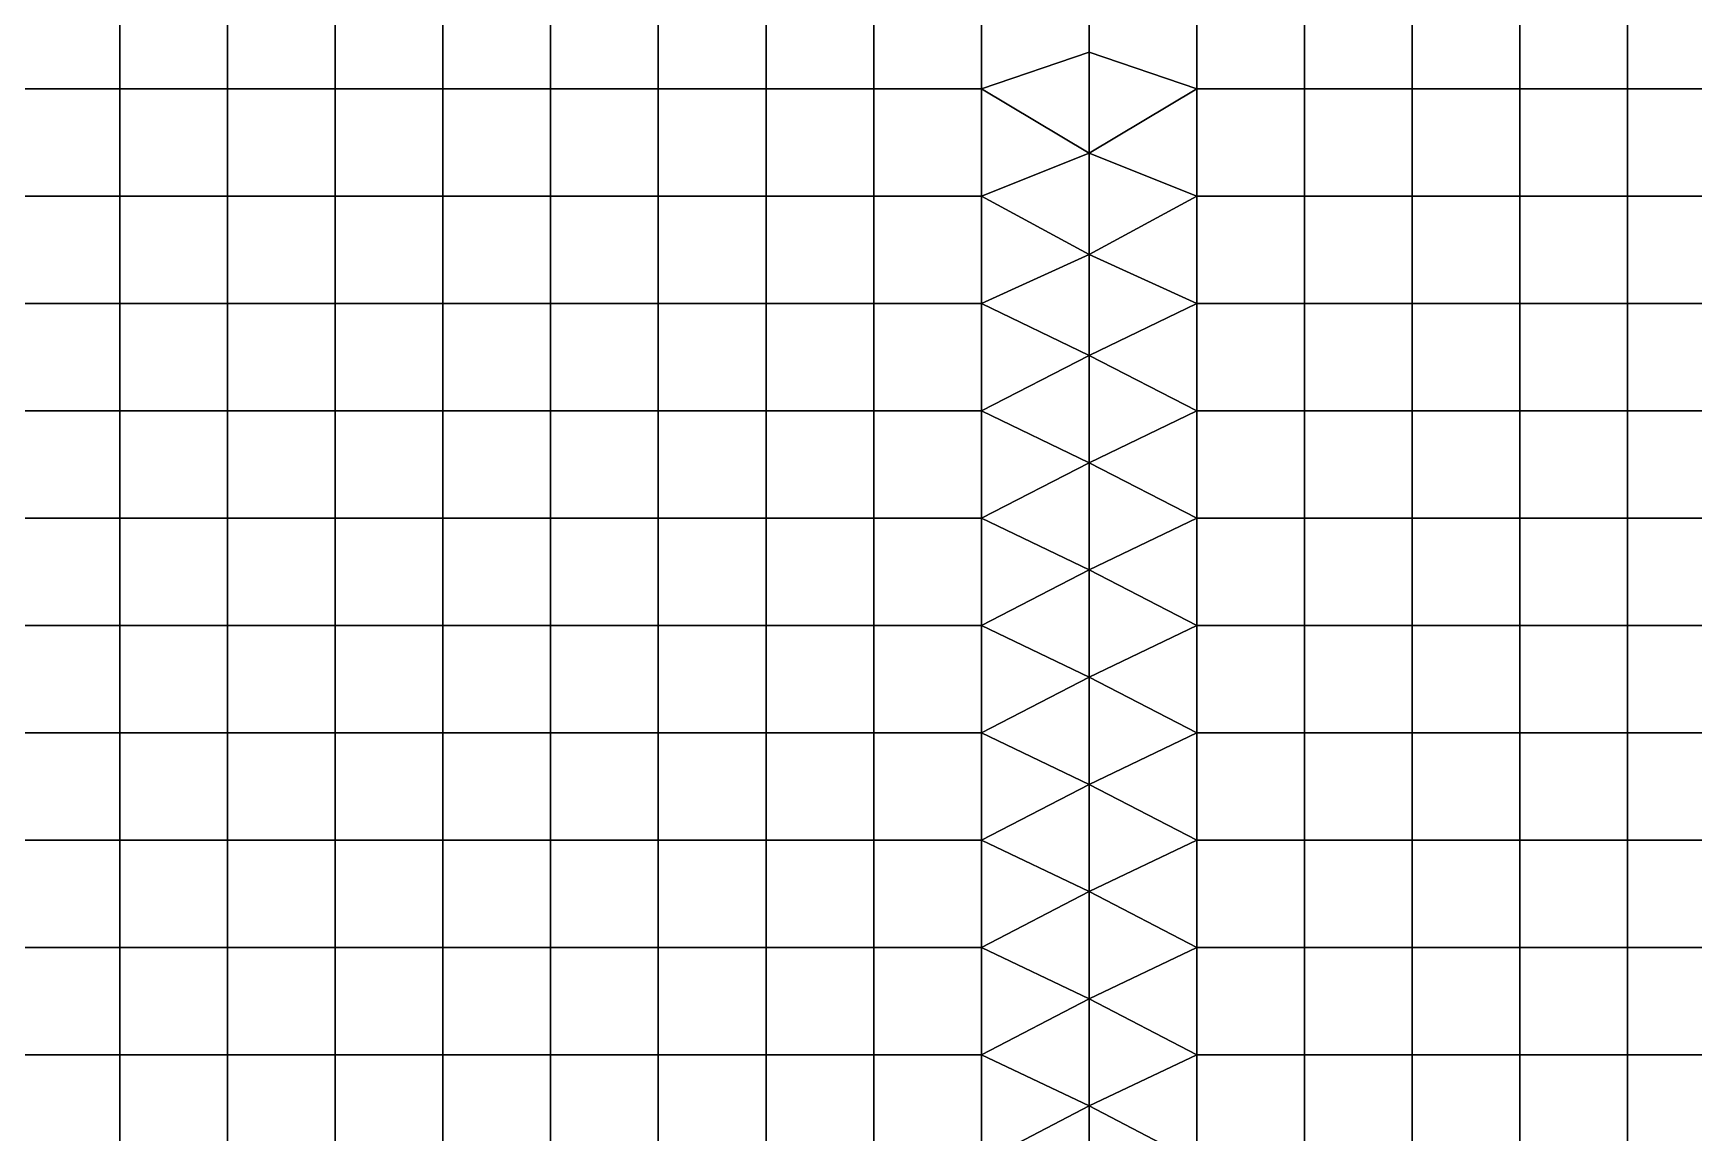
# Model space of a CAD drawing. Extents: x -13 to 39.3, y -26.5 to 20.6.
# Drawn here: x 8.23 to 15.97, y 11.68 to 16.8 of the extents above; entities that cross this region are included whole.
import ezdxf

# ---------------------------------------------------------------- set-up
doc = ezdxf.new("R2010")
doc.units = 0
doc.layers.add('BARS', color=1, linetype='CONTINUOUS')
doc.layers.add('FACES', color=5, linetype='CONTINUOUS')

msp = doc.modelspace()

# ---------------------------------------------------------------- linework, layer by layer
at = {"layer": 'BARS'}
for p, q in [((13.15, 16.7143), (13.15, 17.1857)), ((13.15, 16.7143, 3.3), (13.15, 17.1857, 3.3)), ((13.15, 16.2429), (13.15, 16.7143)), ((13.15, 16.2429, 3.3), (13.15, 16.7143, 3.3)), ((13.15, 15.7714), (13.15, 16.2429)), ((13.15, 15.7714, 3.3), (13.15, 16.2429, 3.3)), ((13.15, 15.3), (13.15, 15.7714)), ((13.15, 15.3, 3.3), (13.15, 15.7714, 3.3)), ((13.15, 14.8), (13.15, 15.3)), ((13.15, 14.8, 3.3), (13.15, 15.3, 3.3)), ((13.15, 14.3), (13.15, 14.8)), ((13.15, 14.3, 3.3), (13.15, 14.8, 3.3)), ((13.15, 13.8), (13.15, 14.3)), ((13.15, 13.8, 3.3), (13.15, 14.3, 3.3)), ((13.15, 13.3), (13.15, 13.8)), ((13.15, 13.3, 3.3), (13.15, 13.8, 3.3)), ((13.15, 12.8), (13.15, 13.3)), ((13.15, 12.8, 3.3), (13.15, 13.3, 3.3)), ((13.15, 12.3), (13.15, 12.8)), ((13.15, 12.3, 3.3), (13.15, 12.8, 3.3)), ((13.15, 11.8), (13.15, 12.3)), ((13.15, 11.8, 3.3), (13.15, 12.3, 3.3)), ((13.15, 11.3), (13.15, 11.8)), ((13.15, 11.3, 3.3), (13.15, 11.8, 3.3))]:
    msp.add_line(p, q, dxfattribs=at)
at = {"layer": 'FACES'}
for points in [[(13.15, 17.1857), (12.6479, 17.045), (12.6479, 16.5443), (13.15, 16.7143)], [(13.15, 17.1857, 3.3), (12.6479, 17.045, 3.3), (12.6479, 16.5443, 3.3), (13.15, 16.7143, 3.3)], [(13.6521, 17.045), (13.15, 17.1857), (13.15, 16.7143), (13.6521, 16.5443)], [(13.15, 16.7143, 0.66), (13.15, 16.7143), (13.15, 17.1857), (13.15, 17.1857, 0.66)], [(13.15, 16.7143, 1.32), (13.15, 16.7143, 0.66), (13.15, 17.1857, 0.66), (13.15, 17.1857, 1.32)], [(13.15, 16.7143, 1.98), (13.15, 16.7143, 1.32), (13.15, 17.1857, 1.32), (13.15, 17.1857, 1.98)], [(13.15, 16.7143, 2.64), (13.15, 16.7143, 1.98), (13.15, 17.1857, 1.98), (13.15, 17.1857, 2.64)], [(13.15, 16.7143, 2.64), (13.15, 17.1857, 2.64), (13.15, 17.1857, 3.3), (13.15, 16.7143, 3.3)], [(13.6521, 17.045, 3.3), (13.15, 17.1857, 3.3), (13.15, 16.7143, 3.3), (13.6521, 16.5443, 3.3)], [(8.63098, 17.045), (8.12887, 17.045), (8.12887, 16.5443), (8.63098, 16.5443)], [(8.63098, 17.045, 3.3), (8.12887, 17.045, 3.3), (8.12887, 16.5443, 3.3), (8.63098, 16.5443, 3.3)], [(9.13309, 17.045), (8.63098, 17.045), (8.63098, 16.5443), (9.13309, 16.5443)], [(9.13309, 17.045, 3.3), (8.63098, 17.045, 3.3), (8.63098, 16.5443, 3.3), (9.13309, 16.5443, 3.3)], [(9.63521, 17.045), (9.13309, 17.045), (9.13309, 16.5443), (9.63521, 16.5443)], [(9.63521, 17.045, 3.3), (9.13309, 17.045, 3.3), (9.13309, 16.5443, 3.3), (9.63521, 16.5443, 3.3)], [(10.1373, 17.045), (9.63521, 17.045), (9.63521, 16.5443), (10.1373, 16.5443)], [(10.1373, 17.045, 3.3), (9.63521, 17.045, 3.3), (9.63521, 16.5443, 3.3), (10.1373, 16.5443, 3.3)], [(10.6394, 17.045), (10.1373, 17.045), (10.1373, 16.5443), (10.6394, 16.5443)], [(10.6394, 17.045, 3.3), (10.1373, 17.045, 3.3), (10.1373, 16.5443, 3.3), (10.6394, 16.5443, 3.3)], [(11.1415, 17.045), (10.6394, 17.045), (10.6394, 16.5443), (11.1415, 16.5443)], [(11.1415, 17.045, 3.3), (10.6394, 17.045, 3.3), (10.6394, 16.5443, 3.3), (11.1415, 16.5443, 3.3)], [(11.6437, 17.045), (11.1415, 17.045), (11.1415, 16.5443), (11.6437, 16.5443)], [(11.6437, 17.045, 3.3), (11.1415, 17.045, 3.3), (11.1415, 16.5443, 3.3), (11.6437, 16.5443, 3.3)], [(12.1458, 17.045), (11.6437, 17.045), (11.6437, 16.5443), (12.1458, 16.5443)], [(12.1458, 17.045, 3.3), (11.6437, 17.045, 3.3), (11.6437, 16.5443, 3.3), (12.1458, 16.5443, 3.3)], [(12.6479, 17.045), (12.1458, 17.045), (12.1458, 16.5443), (12.6479, 16.5443)], [(12.6479, 17.045, 3.3), (12.1458, 17.045, 3.3), (12.1458, 16.5443, 3.3), (12.6479, 16.5443, 3.3)], [(14.1542, 17.045), (13.6521, 17.045), (13.6521, 16.5443), (14.1542, 16.5443)], [(14.1542, 17.045, 3.3), (13.6521, 17.045, 3.3), (13.6521, 16.5443, 3.3), (14.1542, 16.5443, 3.3)], [(14.6563, 17.045), (14.1542, 17.045), (14.1542, 16.5443), (14.6563, 16.5443)], [(14.6563, 17.045, 3.3), (14.1542, 17.045, 3.3), (14.1542, 16.5443, 3.3), (14.6563, 16.5443, 3.3)], [(15.1585, 17.045), (14.6563, 17.045), (14.6563, 16.5443), (15.1585, 16.5443)], [(15.1585, 17.045, 3.3), (14.6563, 17.045, 3.3), (14.6563, 16.5443, 3.3), (15.1585, 16.5443, 3.3)], [(15.6606, 17.045), (15.1585, 17.045), (15.1585, 16.5443), (15.6606, 16.5443)], [(15.6606, 17.045, 3.3), (15.1585, 17.045, 3.3), (15.1585, 16.5443, 3.3), (15.6606, 16.5443, 3.3)], [(16.1627, 17.045), (15.6606, 17.045), (15.6606, 16.5443), (16.1627, 16.5443)], [(16.1627, 17.045, 3.3), (15.6606, 17.045, 3.3), (15.6606, 16.5443, 3.3), (16.1627, 16.5443, 3.3)], [(13.15, 16.7143), (12.6479, 16.5443), (13.15, 16.2429)], [(13.15, 16.7143, 3.3), (12.6479, 16.5443, 3.3), (13.15, 16.2429, 3.3)], [(13.6521, 16.5443), (13.15, 16.7143), (13.15, 16.2429)], [(13.15, 16.2429, 0.66), (13.15, 16.2429), (13.15, 16.7143), (13.15, 16.7143, 0.66)], [(13.15, 16.2429, 1.32), (13.15, 16.2429, 0.66), (13.15, 16.7143, 0.66), (13.15, 16.7143, 1.32)], [(13.15, 16.2429, 1.98), (13.15, 16.2429, 1.32), (13.15, 16.7143, 1.32), (13.15, 16.7143, 1.98)], [(13.15, 16.2429, 2.64), (13.15, 16.2429, 1.98), (13.15, 16.7143, 1.98), (13.15, 16.7143, 2.64)], [(13.15, 16.2429, 2.64), (13.15, 16.7143, 2.64), (13.15, 16.7143, 3.3), (13.15, 16.2429, 3.3)], [(13.6521, 16.5443, 3.3), (13.15, 16.7143, 3.3), (13.15, 16.2429, 3.3)], [(8.63098, 16.5443), (8.12887, 16.5443), (8.12887, 16.0436), (8.63098, 16.0436)], [(8.63098, 16.5443, 3.3), (8.12887, 16.5443, 3.3), (8.12887, 16.0436, 3.3), (8.63098, 16.0436, 3.3)], [(9.13309, 16.5443), (8.63098, 16.5443), (8.63098, 16.0436), (9.13309, 16.0436)], [(9.13309, 16.5443, 3.3), (8.63098, 16.5443, 3.3), (8.63098, 16.0436, 3.3), (9.13309, 16.0436, 3.3)], [(9.63521, 16.5443), (9.13309, 16.5443), (9.13309, 16.0436), (9.63521, 16.0436)], [(9.63521, 16.5443, 3.3), (9.13309, 16.5443, 3.3), (9.13309, 16.0436, 3.3), (9.63521, 16.0436, 3.3)], [(10.1373, 16.5443), (9.63521, 16.5443), (9.63521, 16.0436), (10.1373, 16.0436)], [(10.1373, 16.5443, 3.3), (9.63521, 16.5443, 3.3), (9.63521, 16.0436, 3.3), (10.1373, 16.0436, 3.3)], [(10.6394, 16.5443), (10.1373, 16.5443), (10.1373, 16.0436), (10.6394, 16.0436)], [(10.6394, 16.5443, 3.3), (10.1373, 16.5443, 3.3), (10.1373, 16.0436, 3.3), (10.6394, 16.0436, 3.3)], [(11.1415, 16.5443), (10.6394, 16.5443), (10.6394, 16.0436), (11.1415, 16.0436)], [(11.1415, 16.5443, 3.3), (10.6394, 16.5443, 3.3), (10.6394, 16.0436, 3.3), (11.1415, 16.0436, 3.3)], [(11.6437, 16.5443), (11.1415, 16.5443), (11.1415, 16.0436), (11.6437, 16.0436)], [(11.6437, 16.5443, 3.3), (11.1415, 16.5443, 3.3), (11.1415, 16.0436, 3.3), (11.6437, 16.0436, 3.3)], [(12.1458, 16.5443), (11.6437, 16.5443), (11.6437, 16.0436), (12.1458, 16.0436)], [(12.1458, 16.5443, 3.3), (11.6437, 16.5443, 3.3), (11.6437, 16.0436, 3.3), (12.1458, 16.0436, 3.3)], [(12.6479, 16.5443), (12.1458, 16.5443), (12.1458, 16.0436), (12.6479, 16.0436)], [(12.6479, 16.5443, 3.3), (12.1458, 16.5443, 3.3), (12.1458, 16.0436, 3.3), (12.6479, 16.0436, 3.3)], [(13.15, 16.2429), (12.6479, 16.5443), (12.6479, 16.0436)], [(13.15, 16.2429, 3.3), (12.6479, 16.5443, 3.3), (12.6479, 16.0436, 3.3)], [(13.6521, 16.5443), (13.15, 16.2429), (13.6521, 16.0436)], [(13.6521, 16.5443, 3.3), (13.15, 16.2429, 3.3), (13.6521, 16.0436, 3.3)], [(14.1542, 16.5443), (13.6521, 16.5443), (13.6521, 16.0436), (14.1542, 16.0436)], [(14.1542, 16.5443, 3.3), (13.6521, 16.5443, 3.3), (13.6521, 16.0436, 3.3), (14.1542, 16.0436, 3.3)], [(14.6563, 16.5443), (14.1542, 16.5443), (14.1542, 16.0436), (14.6563, 16.0436)], [(14.6563, 16.5443, 3.3), (14.1542, 16.5443, 3.3), (14.1542, 16.0436, 3.3), (14.6563, 16.0436, 3.3)], [(15.1585, 16.5443), (14.6563, 16.5443), (14.6563, 16.0436), (15.1585, 16.0436)], [(15.1585, 16.5443, 3.3), (14.6563, 16.5443, 3.3), (14.6563, 16.0436, 3.3), (15.1585, 16.0436, 3.3)], [(15.6606, 16.5443), (15.1585, 16.5443), (15.1585, 16.0436), (15.6606, 16.0436)], [(15.6606, 16.5443, 3.3), (15.1585, 16.5443, 3.3), (15.1585, 16.0436, 3.3), (15.6606, 16.0436, 3.3)], [(16.1627, 16.5443), (15.6606, 16.5443), (15.6606, 16.0436), (16.1627, 16.0436)], [(16.1627, 16.5443, 3.3), (15.6606, 16.5443, 3.3), (15.6606, 16.0436, 3.3), (16.1627, 16.0436, 3.3)], [(13.15, 16.2429), (12.6479, 16.0436), (13.15, 15.7714)], [(13.15, 16.2429, 3.3), (12.6479, 16.0436, 3.3), (13.15, 15.7714, 3.3)], [(13.6521, 16.0436), (13.15, 16.2429), (13.15, 15.7714)], [(13.15, 15.7714, 0.66), (13.15, 15.7714), (13.15, 16.2429), (13.15, 16.2429, 0.66)], [(13.15, 15.7714, 1.32), (13.15, 15.7714, 0.66), (13.15, 16.2429, 0.66), (13.15, 16.2429, 1.32)], [(13.15, 15.7714, 1.98), (13.15, 15.7714, 1.32), (13.15, 16.2429, 1.32), (13.15, 16.2429, 1.98)], [(13.15, 15.7714, 2.64), (13.15, 15.7714, 1.98), (13.15, 16.2429, 1.98), (13.15, 16.2429, 2.64)], [(13.15, 15.7714, 2.64), (13.15, 16.2429, 2.64), (13.15, 16.2429, 3.3), (13.15, 15.7714, 3.3)], [(13.6521, 16.0436, 3.3), (13.15, 16.2429, 3.3), (13.15, 15.7714, 3.3)], [(8.63098, 16.0436), (8.12887, 16.0436), (8.12887, 15.5429), (8.63098, 15.5429)], [(8.63098, 16.0436, 3.3), (8.12887, 16.0436, 3.3), (8.12887, 15.5429, 3.3), (8.63098, 15.5429, 3.3)], [(9.13309, 16.0436), (8.63098, 16.0436), (8.63098, 15.5429), (9.13309, 15.5429)], [(9.13309, 16.0436, 3.3), (8.63098, 16.0436, 3.3), (8.63098, 15.5429, 3.3), (9.13309, 15.5429, 3.3)], [(9.63521, 16.0436), (9.13309, 16.0436), (9.13309, 15.5429), (9.63521, 15.5429)], [(9.63521, 16.0436, 3.3), (9.13309, 16.0436, 3.3), (9.13309, 15.5429, 3.3), (9.63521, 15.5429, 3.3)], [(10.1373, 16.0436), (9.63521, 16.0436), (9.63521, 15.5429), (10.1373, 15.5429)], [(10.1373, 16.0436, 3.3), (9.63521, 16.0436, 3.3), (9.63521, 15.5429, 3.3), (10.1373, 15.5429, 3.3)], [(10.6394, 16.0436), (10.1373, 16.0436), (10.1373, 15.5429), (10.6394, 15.5429)], [(10.6394, 16.0436, 3.3), (10.1373, 16.0436, 3.3), (10.1373, 15.5429, 3.3), (10.6394, 15.5429, 3.3)], [(11.1415, 16.0436), (10.6394, 16.0436), (10.6394, 15.5429), (11.1415, 15.5429)], [(11.1415, 16.0436, 3.3), (10.6394, 16.0436, 3.3), (10.6394, 15.5429, 3.3), (11.1415, 15.5429, 3.3)], [(11.6437, 16.0436), (11.1415, 16.0436), (11.1415, 15.5429), (11.6437, 15.5429)], [(11.6437, 16.0436, 3.3), (11.1415, 16.0436, 3.3), (11.1415, 15.5429, 3.3), (11.6437, 15.5429, 3.3)], [(12.1458, 16.0436), (11.6437, 16.0436), (11.6437, 15.5429), (12.1458, 15.5429)], [(12.1458, 16.0436, 3.3), (11.6437, 16.0436, 3.3), (11.6437, 15.5429, 3.3), (12.1458, 15.5429, 3.3)], [(12.6479, 16.0436), (12.1458, 16.0436), (12.1458, 15.5429), (12.6479, 15.5429)], [(12.6479, 16.0436, 3.3), (12.1458, 16.0436, 3.3), (12.1458, 15.5429, 3.3), (12.6479, 15.5429, 3.3)], [(13.15, 15.7714), (12.6479, 16.0436), (12.6479, 15.5429)], [(13.15, 15.7714, 3.3), (12.6479, 16.0436, 3.3), (12.6479, 15.5429, 3.3)], [(13.6521, 15.5429), (13.6521, 16.0436), (13.15, 15.7714)], [(13.6521, 15.5429, 3.3), (13.6521, 16.0436, 3.3), (13.15, 15.7714, 3.3)], [(14.1542, 16.0436), (13.6521, 16.0436), (13.6521, 15.5429), (14.1542, 15.5429)], [(14.1542, 16.0436, 3.3), (13.6521, 16.0436, 3.3), (13.6521, 15.5429, 3.3), (14.1542, 15.5429, 3.3)], [(14.6563, 16.0436), (14.1542, 16.0436), (14.1542, 15.5429), (14.6563, 15.5429)], [(14.6563, 16.0436, 3.3), (14.1542, 16.0436, 3.3), (14.1542, 15.5429, 3.3), (14.6563, 15.5429, 3.3)], [(15.1585, 16.0436), (14.6563, 16.0436), (14.6563, 15.5429), (15.1585, 15.5429)], [(15.1585, 16.0436, 3.3), (14.6563, 16.0436, 3.3), (14.6563, 15.5429, 3.3), (15.1585, 15.5429, 3.3)], [(15.6606, 16.0436), (15.1585, 16.0436), (15.1585, 15.5429), (15.6606, 15.5429)], [(15.6606, 16.0436, 3.3), (15.1585, 16.0436, 3.3), (15.1585, 15.5429, 3.3), (15.6606, 15.5429, 3.3)], [(16.1627, 16.0436), (15.6606, 16.0436), (15.6606, 15.5429), (16.1627, 15.5429)], [(16.1627, 16.0436, 3.3), (15.6606, 16.0436, 3.3), (15.6606, 15.5429, 3.3), (16.1627, 15.5429, 3.3)], [(13.15, 15.3), (13.15, 15.7714), (12.6479, 15.5429)], [(13.15, 15.3, 3.3), (13.15, 15.7714, 3.3), (12.6479, 15.5429, 3.3)], [(13.6521, 15.5429), (13.15, 15.7714), (13.15, 15.3)], [(13.15, 15.3, 0.66), (13.15, 15.3), (13.15, 15.7714), (13.15, 15.7714, 0.66)], [(13.15, 15.3, 1.32), (13.15, 15.3, 0.66), (13.15, 15.7714, 0.66), (13.15, 15.7714, 1.32)], [(13.15, 15.3, 1.98), (13.15, 15.3, 1.32), (13.15, 15.7714, 1.32), (13.15, 15.7714, 1.98)], [(13.15, 15.3, 2.64), (13.15, 15.3, 1.98), (13.15, 15.7714, 1.98), (13.15, 15.7714, 2.64)], [(13.15, 15.3, 2.64), (13.15, 15.7714, 2.64), (13.15, 15.7714, 3.3), (13.15, 15.3, 3.3)], [(13.6521, 15.5429, 3.3), (13.15, 15.7714, 3.3), (13.15, 15.3, 3.3)], [(8.63098, 15.5429), (8.12887, 15.5429), (8.12887, 15.0422), (8.63098, 15.0422)], [(8.63098, 15.5429, 3.3), (8.12887, 15.5429, 3.3), (8.12887, 15.0422, 3.3), (8.63098, 15.0422, 3.3)], [(9.13309, 15.5429), (8.63098, 15.5429), (8.63098, 15.0422), (9.13309, 15.0422)], [(9.13309, 15.5429, 3.3), (8.63098, 15.5429, 3.3), (8.63098, 15.0422, 3.3), (9.13309, 15.0422, 3.3)], [(9.63521, 15.5429), (9.13309, 15.5429), (9.13309, 15.0422), (9.63521, 15.0422)], [(9.63521, 15.5429, 3.3), (9.13309, 15.5429, 3.3), (9.13309, 15.0422, 3.3), (9.63521, 15.0422, 3.3)], [(10.1373, 15.5429), (9.63521, 15.5429), (9.63521, 15.0422), (10.1373, 15.0422)], [(10.1373, 15.5429, 3.3), (9.63521, 15.5429, 3.3), (9.63521, 15.0422, 3.3), (10.1373, 15.0422, 3.3)], [(10.6394, 15.5429), (10.1373, 15.5429), (10.1373, 15.0422), (10.6394, 15.0422)], [(10.6394, 15.5429, 3.3), (10.1373, 15.5429, 3.3), (10.1373, 15.0422, 3.3), (10.6394, 15.0422, 3.3)], [(11.1415, 15.5429), (10.6394, 15.5429), (10.6394, 15.0422), (11.1415, 15.0422)], [(11.1415, 15.5429, 3.3), (10.6394, 15.5429, 3.3), (10.6394, 15.0422, 3.3), (11.1415, 15.0422, 3.3)], [(11.6437, 15.5429), (11.1415, 15.5429), (11.1415, 15.0422), (11.6437, 15.0422)], [(11.6437, 15.5429, 3.3), (11.1415, 15.5429, 3.3), (11.1415, 15.0422, 3.3), (11.6437, 15.0422, 3.3)], [(12.1458, 15.5429), (11.6437, 15.5429), (11.6437, 15.0422), (12.1458, 15.0422)], [(12.1458, 15.5429, 3.3), (11.6437, 15.5429, 3.3), (11.6437, 15.0422, 3.3), (12.1458, 15.0422, 3.3)], [(12.6479, 15.5429), (12.1458, 15.5429), (12.1458, 15.0422), (12.6479, 15.0422)], [(12.6479, 15.5429, 3.3), (12.1458, 15.5429, 3.3), (12.1458, 15.0422, 3.3), (12.6479, 15.0422, 3.3)], [(13.15, 15.3), (12.6479, 15.5429), (12.6479, 15.0422)], [(13.15, 15.3, 3.3), (12.6479, 15.5429, 3.3), (12.6479, 15.0422, 3.3)], [(13.6521, 15.0422), (13.6521, 15.5429), (13.15, 15.3)], [(13.6521, 15.0422, 3.3), (13.6521, 15.5429, 3.3), (13.15, 15.3, 3.3)], [(14.1542, 15.5429), (13.6521, 15.5429), (13.6521, 15.0422), (14.1542, 15.0422)], [(14.1542, 15.5429, 3.3), (13.6521, 15.5429, 3.3), (13.6521, 15.0422, 3.3), (14.1542, 15.0422, 3.3)], [(14.6563, 15.5429), (14.1542, 15.5429), (14.1542, 15.0422), (14.6563, 15.0422)], [(14.6563, 15.5429, 3.3), (14.1542, 15.5429, 3.3), (14.1542, 15.0422, 3.3), (14.6563, 15.0422, 3.3)], [(15.1585, 15.5429), (14.6563, 15.5429), (14.6563, 15.0422), (15.1585, 15.0422)], [(15.1585, 15.5429, 3.3), (14.6563, 15.5429, 3.3), (14.6563, 15.0422, 3.3), (15.1585, 15.0422, 3.3)], [(15.6606, 15.5429), (15.1585, 15.5429), (15.1585, 15.0422), (15.6606, 15.0422)], [(15.6606, 15.5429, 3.3), (15.1585, 15.5429, 3.3), (15.1585, 15.0422, 3.3), (15.6606, 15.0422, 3.3)], [(16.1627, 15.5429), (15.6606, 15.5429), (15.6606, 15.0422), (16.1627, 15.0422)], [(16.1627, 15.5429, 3.3), (15.6606, 15.5429, 3.3), (15.6606, 15.0422, 3.3), (16.1627, 15.0422, 3.3)], [(13.15, 14.8), (13.15, 15.3), (12.6479, 15.0422)], [(13.15, 14.8, 3.3), (13.15, 15.3, 3.3), (12.6479, 15.0422, 3.3)], [(13.6521, 15.0422), (13.15, 15.3), (13.15, 14.8)], [(13.15, 14.8, 0.66), (13.15, 14.8), (13.15, 15.3), (13.15, 15.3, 0.66)], [(13.15, 14.8, 1.32), (13.15, 14.8, 0.66), (13.15, 15.3, 0.66), (13.15, 15.3, 1.32)], [(13.15, 14.8, 1.98), (13.15, 14.8, 1.32), (13.15, 15.3, 1.32), (13.15, 15.3, 1.98)], [(13.15, 14.8, 2.64), (13.15, 14.8, 1.98), (13.15, 15.3, 1.98), (13.15, 15.3, 2.64)], [(13.15, 14.8, 2.64), (13.15, 15.3, 2.64), (13.15, 15.3, 3.3), (13.15, 14.8, 3.3)], [(13.6521, 15.0422, 3.3), (13.15, 15.3, 3.3), (13.15, 14.8, 3.3)], [(8.63098, 15.0422), (8.12887, 15.0422), (8.12887, 14.5415), (8.63098, 14.5415)], [(8.63098, 15.0422, 3.3), (8.12887, 15.0422, 3.3), (8.12887, 14.5415, 3.3), (8.63098, 14.5415, 3.3)], [(9.13309, 15.0422), (8.63098, 15.0422), (8.63098, 14.5415), (9.13309, 14.5415)], [(9.13309, 15.0422, 3.3), (8.63098, 15.0422, 3.3), (8.63098, 14.5415, 3.3), (9.13309, 14.5415, 3.3)], [(9.63521, 15.0422), (9.13309, 15.0422), (9.13309, 14.5415), (9.63521, 14.5415)], [(9.63521, 15.0422, 3.3), (9.13309, 15.0422, 3.3), (9.13309, 14.5415, 3.3), (9.63521, 14.5415, 3.3)], [(10.1373, 15.0422), (9.63521, 15.0422), (9.63521, 14.5415), (10.1373, 14.5415)], [(10.1373, 15.0422, 3.3), (9.63521, 15.0422, 3.3), (9.63521, 14.5415, 3.3), (10.1373, 14.5415, 3.3)], [(10.6394, 15.0422), (10.1373, 15.0422), (10.1373, 14.5415), (10.6394, 14.5415)], [(10.6394, 15.0422, 3.3), (10.1373, 15.0422, 3.3), (10.1373, 14.5415, 3.3), (10.6394, 14.5415, 3.3)], [(11.1415, 15.0422), (10.6394, 15.0422), (10.6394, 14.5415), (11.1415, 14.5415)], [(11.1415, 15.0422, 3.3), (10.6394, 15.0422, 3.3), (10.6394, 14.5415, 3.3), (11.1415, 14.5415, 3.3)], [(11.6437, 15.0422), (11.1415, 15.0422), (11.1415, 14.5415), (11.6437, 14.5415)], [(11.6437, 15.0422, 3.3), (11.1415, 15.0422, 3.3), (11.1415, 14.5415, 3.3), (11.6437, 14.5415, 3.3)], [(12.1458, 15.0422), (11.6437, 15.0422), (11.6437, 14.5415), (12.1458, 14.5415)], [(12.1458, 15.0422, 3.3), (11.6437, 15.0422, 3.3), (11.6437, 14.5415, 3.3), (12.1458, 14.5415, 3.3)], [(12.6479, 15.0422), (12.1458, 15.0422), (12.1458, 14.5415), (12.6479, 14.5415)], [(12.6479, 15.0422, 3.3), (12.1458, 15.0422, 3.3), (12.1458, 14.5415, 3.3), (12.6479, 14.5415, 3.3)], [(13.15, 14.8), (12.6479, 15.0422), (12.6479, 14.5415)], [(13.15, 14.8, 3.3), (12.6479, 15.0422, 3.3), (12.6479, 14.5415, 3.3)], [(13.6521, 15.0422), (13.15, 14.8), (13.6521, 14.5415)], [(13.6521, 15.0422, 3.3), (13.15, 14.8, 3.3), (13.6521, 14.5415, 3.3)], [(14.1542, 15.0422), (13.6521, 15.0422), (13.6521, 14.5415), (14.1542, 14.5415)], [(14.1542, 15.0422, 3.3), (13.6521, 15.0422, 3.3), (13.6521, 14.5415, 3.3), (14.1542, 14.5415, 3.3)], [(14.6563, 15.0422), (14.1542, 15.0422), (14.1542, 14.5415), (14.6563, 14.5415)], [(14.6563, 15.0422, 3.3), (14.1542, 15.0422, 3.3), (14.1542, 14.5415, 3.3), (14.6563, 14.5415, 3.3)], [(15.1585, 15.0422), (14.6563, 15.0422), (14.6563, 14.5415), (15.1585, 14.5415)], [(15.1585, 15.0422, 3.3), (14.6563, 15.0422, 3.3), (14.6563, 14.5415, 3.3), (15.1585, 14.5415, 3.3)], [(15.6606, 15.0422), (15.1585, 15.0422), (15.1585, 14.5415), (15.6606, 14.5415)], [(15.6606, 15.0422, 3.3), (15.1585, 15.0422, 3.3), (15.1585, 14.5415, 3.3), (15.6606, 14.5415, 3.3)], [(16.1627, 15.0422), (15.6606, 15.0422), (15.6606, 14.5415), (16.1627, 14.5415)], [(16.1627, 15.0422, 3.3), (15.6606, 15.0422, 3.3), (15.6606, 14.5415, 3.3), (16.1627, 14.5415, 3.3)], [(13.15, 14.8), (12.6479, 14.5415), (13.15, 14.3)], [(13.15, 14.8, 3.3), (12.6479, 14.5415, 3.3), (13.15, 14.3, 3.3)], [(13.6521, 14.5415), (13.15, 14.8), (13.15, 14.3)], [(13.15, 14.3, 0.66), (13.15, 14.3), (13.15, 14.8), (13.15, 14.8, 0.66)], [(13.15, 14.3, 1.32), (13.15, 14.3, 0.66), (13.15, 14.8, 0.66), (13.15, 14.8, 1.32)], [(13.15, 14.3, 1.98), (13.15, 14.3, 1.32), (13.15, 14.8, 1.32), (13.15, 14.8, 1.98)], [(13.15, 14.3, 2.64), (13.15, 14.3, 1.98), (13.15, 14.8, 1.98), (13.15, 14.8, 2.64)], [(13.15, 14.3, 2.64), (13.15, 14.8, 2.64), (13.15, 14.8, 3.3), (13.15, 14.3, 3.3)], [(13.6521, 14.5415, 3.3), (13.15, 14.8, 3.3), (13.15, 14.3, 3.3)], [(8.63098, 14.5415), (8.12887, 14.5415), (8.12887, 14.0408), (8.63098, 14.0408)], [(8.63098, 14.5415, 3.3), (8.12887, 14.5415, 3.3), (8.12887, 14.0408, 3.3), (8.63098, 14.0408, 3.3)], [(9.13309, 14.5415), (8.63098, 14.5415), (8.63098, 14.0408), (9.13309, 14.0408)], [(9.13309, 14.5415, 3.3), (8.63098, 14.5415, 3.3), (8.63098, 14.0408, 3.3), (9.13309, 14.0408, 3.3)], [(9.63521, 14.5415), (9.13309, 14.5415), (9.13309, 14.0408), (9.63521, 14.0408)], [(9.63521, 14.5415, 3.3), (9.13309, 14.5415, 3.3), (9.13309, 14.0408, 3.3), (9.63521, 14.0408, 3.3)], [(10.1373, 14.5415), (9.63521, 14.5415), (9.63521, 14.0408), (10.1373, 14.0408)], [(10.1373, 14.5415, 3.3), (9.63521, 14.5415, 3.3), (9.63521, 14.0408, 3.3), (10.1373, 14.0408, 3.3)], [(10.6394, 14.5415), (10.1373, 14.5415), (10.1373, 14.0408), (10.6394, 14.0408)], [(10.6394, 14.5415, 3.3), (10.1373, 14.5415, 3.3), (10.1373, 14.0408, 3.3), (10.6394, 14.0408, 3.3)], [(11.1415, 14.5415), (10.6394, 14.5415), (10.6394, 14.0408), (11.1415, 14.0408)], [(11.1415, 14.5415, 3.3), (10.6394, 14.5415, 3.3), (10.6394, 14.0408, 3.3), (11.1415, 14.0408, 3.3)], [(11.6437, 14.5415), (11.1415, 14.5415), (11.1415, 14.0408), (11.6437, 14.0408)], [(11.6437, 14.5415, 3.3), (11.1415, 14.5415, 3.3), (11.1415, 14.0408, 3.3), (11.6437, 14.0408, 3.3)], [(12.1458, 14.5415), (11.6437, 14.5415), (11.6437, 14.0408), (12.1458, 14.0408)], [(12.1458, 14.5415, 3.3), (11.6437, 14.5415, 3.3), (11.6437, 14.0408, 3.3), (12.1458, 14.0408, 3.3)], [(12.6479, 14.5415), (12.1458, 14.5415), (12.1458, 14.0408), (12.6479, 14.0408)], [(12.6479, 14.5415, 3.3), (12.1458, 14.5415, 3.3), (12.1458, 14.0408, 3.3), (12.6479, 14.0408, 3.3)], [(13.15, 14.3), (12.6479, 14.5415), (12.6479, 14.0408)], [(13.15, 14.3, 3.3), (12.6479, 14.5415, 3.3), (12.6479, 14.0408, 3.3)], [(13.6521, 14.5415), (13.15, 14.3), (13.6521, 14.0408)], [(13.6521, 14.5415, 3.3), (13.15, 14.3, 3.3), (13.6521, 14.0408, 3.3)], [(14.1542, 14.5415), (13.6521, 14.5415), (13.6521, 14.0408), (14.1542, 14.0408)], [(14.1542, 14.5415, 3.3), (13.6521, 14.5415, 3.3), (13.6521, 14.0408, 3.3), (14.1542, 14.0408, 3.3)], [(14.6563, 14.5415), (14.1542, 14.5415), (14.1542, 14.0408), (14.6563, 14.0408)], [(14.6563, 14.5415, 3.3), (14.1542, 14.5415, 3.3), (14.1542, 14.0408, 3.3), (14.6563, 14.0408, 3.3)], [(15.1585, 14.5415), (14.6563, 14.5415), (14.6563, 14.0408), (15.1585, 14.0408)], [(15.1585, 14.5415, 3.3), (14.6563, 14.5415, 3.3), (14.6563, 14.0408, 3.3), (15.1585, 14.0408, 3.3)], [(15.6606, 14.5415), (15.1585, 14.5415), (15.1585, 14.0408), (15.6606, 14.0408)], [(15.6606, 14.5415, 3.3), (15.1585, 14.5415, 3.3), (15.1585, 14.0408, 3.3), (15.6606, 14.0408, 3.3)], [(16.1627, 14.5415), (15.6606, 14.5415), (15.6606, 14.0408), (16.1627, 14.0408)], [(16.1627, 14.5415, 3.3), (15.6606, 14.5415, 3.3), (15.6606, 14.0408, 3.3), (16.1627, 14.0408, 3.3)], [(13.15, 14.3), (12.6479, 14.0408), (13.15, 13.8)], [(13.15, 14.3, 3.3), (12.6479, 14.0408, 3.3), (13.15, 13.8, 3.3)], [(13.6521, 14.0408), (13.15, 14.3), (13.15, 13.8)], [(13.15, 13.8, 0.66), (13.15, 13.8), (13.15, 14.3), (13.15, 14.3, 0.66)], [(13.15, 13.8, 1.32), (13.15, 13.8, 0.66), (13.15, 14.3, 0.66), (13.15, 14.3, 1.32)], [(13.15, 13.8, 1.98), (13.15, 13.8, 1.32), (13.15, 14.3, 1.32), (13.15, 14.3, 1.98)], [(13.15, 13.8, 2.64), (13.15, 13.8, 1.98), (13.15, 14.3, 1.98), (13.15, 14.3, 2.64)], [(13.15, 13.8, 2.64), (13.15, 14.3, 2.64), (13.15, 14.3, 3.3), (13.15, 13.8, 3.3)], [(13.6521, 14.0408, 3.3), (13.15, 14.3, 3.3), (13.15, 13.8, 3.3)], [(8.63098, 14.0408), (8.12887, 14.0408), (8.12887, 13.5401), (8.63098, 13.5401)], [(8.63098, 14.0408, 3.3), (8.12887, 14.0408, 3.3), (8.12887, 13.5401, 3.3), (8.63098, 13.5401, 3.3)], [(9.13309, 14.0408), (8.63098, 14.0408), (8.63098, 13.5401), (9.13309, 13.5401)], [(9.13309, 14.0408, 3.3), (8.63098, 14.0408, 3.3), (8.63098, 13.5401, 3.3), (9.13309, 13.5401, 3.3)], [(9.63521, 14.0408), (9.13309, 14.0408), (9.13309, 13.5401), (9.63521, 13.5401)], [(9.63521, 14.0408, 3.3), (9.13309, 14.0408, 3.3), (9.13309, 13.5401, 3.3), (9.63521, 13.5401, 3.3)], [(10.1373, 14.0408), (9.63521, 14.0408), (9.63521, 13.5401), (10.1373, 13.5401)], [(10.1373, 14.0408, 3.3), (9.63521, 14.0408, 3.3), (9.63521, 13.5401, 3.3), (10.1373, 13.5401, 3.3)], [(10.6394, 14.0408), (10.1373, 14.0408), (10.1373, 13.5401), (10.6394, 13.5401)], [(10.6394, 14.0408, 3.3), (10.1373, 14.0408, 3.3), (10.1373, 13.5401, 3.3), (10.6394, 13.5401, 3.3)], [(11.1415, 14.0408), (10.6394, 14.0408), (10.6394, 13.5401), (11.1415, 13.5401)], [(11.1415, 14.0408, 3.3), (10.6394, 14.0408, 3.3), (10.6394, 13.5401, 3.3), (11.1415, 13.5401, 3.3)], [(11.6437, 14.0408), (11.1415, 14.0408), (11.1415, 13.5401), (11.6437, 13.5401)], [(11.6437, 14.0408, 3.3), (11.1415, 14.0408, 3.3), (11.1415, 13.5401, 3.3), (11.6437, 13.5401, 3.3)], [(12.1458, 14.0408), (11.6437, 14.0408), (11.6437, 13.5401), (12.1458, 13.5401)], [(12.1458, 14.0408, 3.3), (11.6437, 14.0408, 3.3), (11.6437, 13.5401, 3.3), (12.1458, 13.5401, 3.3)], [(12.6479, 14.0408), (12.1458, 14.0408), (12.1458, 13.5401), (12.6479, 13.5401)], [(12.6479, 14.0408, 3.3), (12.1458, 14.0408, 3.3), (12.1458, 13.5401, 3.3), (12.6479, 13.5401, 3.3)], [(13.15, 13.8), (12.6479, 14.0408), (12.6479, 13.5401)], [(13.15, 13.8, 3.3), (12.6479, 14.0408, 3.3), (12.6479, 13.5401, 3.3)], [(13.6521, 14.0408), (13.15, 13.8), (13.6521, 13.5401)], [(13.6521, 14.0408, 3.3), (13.15, 13.8, 3.3), (13.6521, 13.5401, 3.3)], [(14.1542, 14.0408), (13.6521, 14.0408), (13.6521, 13.5401), (14.1542, 13.5401)], [(14.1542, 14.0408, 3.3), (13.6521, 14.0408, 3.3), (13.6521, 13.5401, 3.3), (14.1542, 13.5401, 3.3)], [(14.6563, 14.0408), (14.1542, 14.0408), (14.1542, 13.5401), (14.6563, 13.5401)], [(14.6563, 14.0408, 3.3), (14.1542, 14.0408, 3.3), (14.1542, 13.5401, 3.3), (14.6563, 13.5401, 3.3)], [(15.1585, 14.0408), (14.6563, 14.0408), (14.6563, 13.5401), (15.1585, 13.5401)], [(15.1585, 14.0408, 3.3), (14.6563, 14.0408, 3.3), (14.6563, 13.5401, 3.3), (15.1585, 13.5401, 3.3)], [(15.6606, 14.0408), (15.1585, 14.0408), (15.1585, 13.5401), (15.6606, 13.5401)], [(15.6606, 14.0408, 3.3), (15.1585, 14.0408, 3.3), (15.1585, 13.5401, 3.3), (15.6606, 13.5401, 3.3)], [(16.1627, 14.0408), (15.6606, 14.0408), (15.6606, 13.5401), (16.1627, 13.5401)], [(16.1627, 14.0408, 3.3), (15.6606, 14.0408, 3.3), (15.6606, 13.5401, 3.3), (16.1627, 13.5401, 3.3)], [(13.15, 13.8), (12.6479, 13.5401), (13.15, 13.3)], [(13.15, 13.8, 3.3), (12.6479, 13.5401, 3.3), (13.15, 13.3, 3.3)], [(13.6521, 13.5401), (13.15, 13.8), (13.15, 13.3)], [(13.15, 13.3, 0.66), (13.15, 13.3), (13.15, 13.8), (13.15, 13.8, 0.66)], [(13.15, 13.3, 1.32), (13.15, 13.3, 0.66), (13.15, 13.8, 0.66), (13.15, 13.8, 1.32)], [(13.15, 13.3, 1.98), (13.15, 13.3, 1.32), (13.15, 13.8, 1.32), (13.15, 13.8, 1.98)], [(13.15, 13.3, 2.64), (13.15, 13.3, 1.98), (13.15, 13.8, 1.98), (13.15, 13.8, 2.64)], [(13.15, 13.3, 2.64), (13.15, 13.8, 2.64), (13.15, 13.8, 3.3), (13.15, 13.3, 3.3)], [(13.6521, 13.5401, 3.3), (13.15, 13.8, 3.3), (13.15, 13.3, 3.3)], [(8.63098, 13.5401), (8.12887, 13.5401), (8.12887, 13.0394), (8.63098, 13.0394)], [(8.63098, 13.5401, 3.3), (8.12887, 13.5401, 3.3), (8.12887, 13.0394, 3.3), (8.63098, 13.0394, 3.3)], [(9.13309, 13.5401), (8.63098, 13.5401), (8.63098, 13.0394), (9.13309, 13.0394)], [(9.13309, 13.5401, 3.3), (8.63098, 13.5401, 3.3), (8.63098, 13.0394, 3.3), (9.13309, 13.0394, 3.3)], [(9.63521, 13.5401), (9.13309, 13.5401), (9.13309, 13.0394), (9.63521, 13.0394)], [(9.63521, 13.5401, 3.3), (9.13309, 13.5401, 3.3), (9.13309, 13.0394, 3.3), (9.63521, 13.0394, 3.3)], [(10.1373, 13.5401), (9.63521, 13.5401), (9.63521, 13.0394), (10.1373, 13.0394)], [(10.1373, 13.5401, 3.3), (9.63521, 13.5401, 3.3), (9.63521, 13.0394, 3.3), (10.1373, 13.0394, 3.3)], [(10.6394, 13.5401), (10.1373, 13.5401), (10.1373, 13.0394), (10.6394, 13.0394)], [(10.6394, 13.5401, 3.3), (10.1373, 13.5401, 3.3), (10.1373, 13.0394, 3.3), (10.6394, 13.0394, 3.3)], [(11.1415, 13.5401), (10.6394, 13.5401), (10.6394, 13.0394), (11.1415, 13.0394)], [(11.1415, 13.5401, 3.3), (10.6394, 13.5401, 3.3), (10.6394, 13.0394, 3.3), (11.1415, 13.0394, 3.3)], [(11.6437, 13.5401), (11.1415, 13.5401), (11.1415, 13.0394), (11.6437, 13.0394)], [(11.6437, 13.5401, 3.3), (11.1415, 13.5401, 3.3), (11.1415, 13.0394, 3.3), (11.6437, 13.0394, 3.3)], [(12.1458, 13.5401), (11.6437, 13.5401), (11.6437, 13.0394), (12.1458, 13.0394)], [(12.1458, 13.5401, 3.3), (11.6437, 13.5401, 3.3), (11.6437, 13.0394, 3.3), (12.1458, 13.0394, 3.3)], [(12.6479, 13.5401), (12.1458, 13.5401), (12.1458, 13.0394), (12.6479, 13.0394)], [(12.6479, 13.5401, 3.3), (12.1458, 13.5401, 3.3), (12.1458, 13.0394, 3.3), (12.6479, 13.0394, 3.3)], [(13.15, 13.3), (12.6479, 13.5401), (12.6479, 13.0394)], [(13.15, 13.3, 3.3), (12.6479, 13.5401, 3.3), (12.6479, 13.0394, 3.3)], [(13.6521, 13.5401), (13.15, 13.3), (13.6521, 13.0394)], [(13.6521, 13.5401, 3.3), (13.15, 13.3, 3.3), (13.6521, 13.0394, 3.3)], [(14.1542, 13.5401), (13.6521, 13.5401), (13.6521, 13.0394), (14.1542, 13.0394)], [(14.1542, 13.5401, 3.3), (13.6521, 13.5401, 3.3), (13.6521, 13.0394, 3.3), (14.1542, 13.0394, 3.3)], [(14.6563, 13.5401), (14.1542, 13.5401), (14.1542, 13.0394), (14.6563, 13.0394)], [(14.6563, 13.5401, 3.3), (14.1542, 13.5401, 3.3), (14.1542, 13.0394, 3.3), (14.6563, 13.0394, 3.3)], [(15.1585, 13.5401), (14.6563, 13.5401), (14.6563, 13.0394), (15.1585, 13.0394)], [(15.1585, 13.5401, 3.3), (14.6563, 13.5401, 3.3), (14.6563, 13.0394, 3.3), (15.1585, 13.0394, 3.3)], [(15.6606, 13.5401), (15.1585, 13.5401), (15.1585, 13.0394), (15.6606, 13.0394)], [(15.6606, 13.5401, 3.3), (15.1585, 13.5401, 3.3), (15.1585, 13.0394, 3.3), (15.6606, 13.0394, 3.3)], [(16.1627, 13.5401), (15.6606, 13.5401), (15.6606, 13.0394), (16.1627, 13.0394)], [(16.1627, 13.5401, 3.3), (15.6606, 13.5401, 3.3), (15.6606, 13.0394, 3.3), (16.1627, 13.0394, 3.3)], [(13.15, 13.3), (12.6479, 13.0394), (13.15, 12.8)], [(13.15, 13.3, 3.3), (12.6479, 13.0394, 3.3), (13.15, 12.8, 3.3)], [(13.6521, 13.0394), (13.15, 13.3), (13.15, 12.8)], [(13.15, 12.8, 0.66), (13.15, 12.8), (13.15, 13.3), (13.15, 13.3, 0.66)], [(13.15, 12.8, 1.32), (13.15, 12.8, 0.66), (13.15, 13.3, 0.66), (13.15, 13.3, 1.32)], [(13.15, 12.8, 1.98), (13.15, 12.8, 1.32), (13.15, 13.3, 1.32), (13.15, 13.3, 1.98)], [(13.15, 12.8, 2.64), (13.15, 12.8, 1.98), (13.15, 13.3, 1.98), (13.15, 13.3, 2.64)], [(13.15, 12.8, 2.64), (13.15, 13.3, 2.64), (13.15, 13.3, 3.3), (13.15, 12.8, 3.3)], [(13.6521, 13.0394, 3.3), (13.15, 13.3, 3.3), (13.15, 12.8, 3.3)], [(8.63098, 13.0394), (8.12887, 13.0394), (8.12887, 12.5387), (8.63098, 12.5387)], [(8.63098, 13.0394, 3.3), (8.12887, 13.0394, 3.3), (8.12887, 12.5387, 3.3), (8.63098, 12.5387, 3.3)], [(9.13309, 13.0394), (8.63098, 13.0394), (8.63098, 12.5387), (9.13309, 12.5387)], [(9.13309, 13.0394, 3.3), (8.63098, 13.0394, 3.3), (8.63098, 12.5387, 3.3), (9.13309, 12.5387, 3.3)], [(9.63521, 13.0394), (9.13309, 13.0394), (9.13309, 12.5387), (9.63521, 12.5387)], [(9.63521, 13.0394, 3.3), (9.13309, 13.0394, 3.3), (9.13309, 12.5387, 3.3), (9.63521, 12.5387, 3.3)], [(10.1373, 13.0394), (9.63521, 13.0394), (9.63521, 12.5387), (10.1373, 12.5387)], [(10.1373, 13.0394, 3.3), (9.63521, 13.0394, 3.3), (9.63521, 12.5387, 3.3), (10.1373, 12.5387, 3.3)], [(10.6394, 13.0394), (10.1373, 13.0394), (10.1373, 12.5387), (10.6394, 12.5387)], [(10.6394, 13.0394, 3.3), (10.1373, 13.0394, 3.3), (10.1373, 12.5387, 3.3), (10.6394, 12.5387, 3.3)], [(11.1415, 13.0394), (10.6394, 13.0394), (10.6394, 12.5387), (11.1415, 12.5387)], [(11.1415, 13.0394, 3.3), (10.6394, 13.0394, 3.3), (10.6394, 12.5387, 3.3), (11.1415, 12.5387, 3.3)], [(11.6437, 13.0394), (11.1415, 13.0394), (11.1415, 12.5387), (11.6437, 12.5387)], [(11.6437, 13.0394, 3.3), (11.1415, 13.0394, 3.3), (11.1415, 12.5387, 3.3), (11.6437, 12.5387, 3.3)], [(12.1458, 13.0394), (11.6437, 13.0394), (11.6437, 12.5387), (12.1458, 12.5387)], [(12.1458, 13.0394, 3.3), (11.6437, 13.0394, 3.3), (11.6437, 12.5387, 3.3), (12.1458, 12.5387, 3.3)], [(12.6479, 13.0394), (12.1458, 13.0394), (12.1458, 12.5387), (12.6479, 12.5387)], [(12.6479, 13.0394, 3.3), (12.1458, 13.0394, 3.3), (12.1458, 12.5387, 3.3), (12.6479, 12.5387, 3.3)], [(13.15, 12.8), (12.6479, 13.0394), (12.6479, 12.5387)], [(13.15, 12.8, 3.3), (12.6479, 13.0394, 3.3), (12.6479, 12.5387, 3.3)], [(13.6521, 13.0394), (13.15, 12.8), (13.6521, 12.5387)], [(13.6521, 13.0394, 3.3), (13.15, 12.8, 3.3), (13.6521, 12.5387, 3.3)], [(14.1542, 13.0394), (13.6521, 13.0394), (13.6521, 12.5387), (14.1542, 12.5387)], [(14.1542, 13.0394, 3.3), (13.6521, 13.0394, 3.3), (13.6521, 12.5387, 3.3), (14.1542, 12.5387, 3.3)], [(14.6563, 13.0394), (14.1542, 13.0394), (14.1542, 12.5387), (14.6563, 12.5387)], [(14.6563, 13.0394, 3.3), (14.1542, 13.0394, 3.3), (14.1542, 12.5387, 3.3), (14.6563, 12.5387, 3.3)], [(15.1585, 13.0394), (14.6563, 13.0394), (14.6563, 12.5387), (15.1585, 12.5387)], [(15.1585, 13.0394, 3.3), (14.6563, 13.0394, 3.3), (14.6563, 12.5387, 3.3), (15.1585, 12.5387, 3.3)], [(15.6606, 13.0394), (15.1585, 13.0394), (15.1585, 12.5387), (15.6606, 12.5387)], [(15.6606, 13.0394, 3.3), (15.1585, 13.0394, 3.3), (15.1585, 12.5387, 3.3), (15.6606, 12.5387, 3.3)], [(16.1627, 13.0394), (15.6606, 13.0394), (15.6606, 12.5387), (16.1627, 12.5387)], [(16.1627, 13.0394, 3.3), (15.6606, 13.0394, 3.3), (15.6606, 12.5387, 3.3), (16.1627, 12.5387, 3.3)], [(13.15, 12.8), (12.6479, 12.5387), (13.15, 12.3)], [(13.15, 12.8, 3.3), (12.6479, 12.5387, 3.3), (13.15, 12.3, 3.3)], [(13.6521, 12.5387), (13.15, 12.8), (13.15, 12.3)], [(13.6521, 12.5387, 3.3), (13.15, 12.8, 3.3), (13.15, 12.3, 3.3)], [(8.63098, 12.5387), (8.12887, 12.5387), (8.12887, 12.038), (8.63098, 12.038)], [(8.63098, 12.5387, 3.3), (8.12887, 12.5387, 3.3), (8.12887, 12.038, 3.3), (8.63098, 12.038, 3.3)], [(9.13309, 12.5387), (8.63098, 12.5387), (8.63098, 12.038), (9.13309, 12.038)], [(9.13309, 12.5387, 3.3), (8.63098, 12.5387, 3.3), (8.63098, 12.038, 3.3), (9.13309, 12.038, 3.3)], [(9.63521, 12.5387), (9.13309, 12.5387), (9.13309, 12.038), (9.63521, 12.038)], [(9.63521, 12.5387, 3.3), (9.13309, 12.5387, 3.3), (9.13309, 12.038, 3.3), (9.63521, 12.038, 3.3)], [(10.1373, 12.5387), (9.63521, 12.5387), (9.63521, 12.038), (10.1373, 12.038)], [(10.1373, 12.5387, 3.3), (9.63521, 12.5387, 3.3), (9.63521, 12.038, 3.3), (10.1373, 12.038, 3.3)], [(10.6394, 12.5387), (10.1373, 12.5387), (10.1373, 12.038), (10.6394, 12.038)], [(10.6394, 12.5387, 3.3), (10.1373, 12.5387, 3.3), (10.1373, 12.038, 3.3), (10.6394, 12.038, 3.3)], [(11.1415, 12.5387), (10.6394, 12.5387), (10.6394, 12.038), (11.1415, 12.038)], [(11.1415, 12.5387, 3.3), (10.6394, 12.5387, 3.3), (10.6394, 12.038, 3.3), (11.1415, 12.038, 3.3)], [(11.6437, 12.5387), (11.1415, 12.5387), (11.1415, 12.038), (11.6437, 12.038)], [(11.6437, 12.5387, 3.3), (11.1415, 12.5387, 3.3), (11.1415, 12.038, 3.3), (11.6437, 12.038, 3.3)], [(12.1458, 12.5387), (11.6437, 12.5387), (11.6437, 12.038), (12.1458, 12.038)], [(12.1458, 12.5387, 3.3), (11.6437, 12.5387, 3.3), (11.6437, 12.038, 3.3), (12.1458, 12.038, 3.3)], [(12.6479, 12.5387), (12.1458, 12.5387), (12.1458, 12.038), (12.6479, 12.038)], [(12.6479, 12.5387, 3.3), (12.1458, 12.5387, 3.3), (12.1458, 12.038, 3.3), (12.6479, 12.038, 3.3)], [(13.15, 12.3), (12.6479, 12.5387), (12.6479, 12.038)], [(13.15, 12.3, 3.3), (12.6479, 12.5387, 3.3), (12.6479, 12.038, 3.3)], [(13.6521, 12.5387), (13.15, 12.3), (13.6521, 12.038)], [(13.6521, 12.5387, 3.3), (13.15, 12.3, 3.3), (13.6521, 12.038, 3.3)], [(14.1542, 12.5387), (13.6521, 12.5387), (13.6521, 12.038), (14.1542, 12.038)], [(14.1542, 12.5387, 3.3), (13.6521, 12.5387, 3.3), (13.6521, 12.038, 3.3), (14.1542, 12.038, 3.3)], [(14.6563, 12.5387), (14.1542, 12.5387), (14.1542, 12.038), (14.6563, 12.038)], [(14.6563, 12.5387, 3.3), (14.1542, 12.5387, 3.3), (14.1542, 12.038, 3.3), (14.6563, 12.038, 3.3)], [(15.1585, 12.5387), (14.6563, 12.5387), (14.6563, 12.038), (15.1585, 12.038)], [(15.1585, 12.5387, 3.3), (14.6563, 12.5387, 3.3), (14.6563, 12.038, 3.3), (15.1585, 12.038, 3.3)], [(15.6606, 12.5387), (15.1585, 12.5387), (15.1585, 12.038), (15.6606, 12.038)], [(15.6606, 12.5387, 3.3), (15.1585, 12.5387, 3.3), (15.1585, 12.038, 3.3), (15.6606, 12.038, 3.3)], [(16.1627, 12.5387), (15.6606, 12.5387), (15.6606, 12.038), (16.1627, 12.038)], [(16.1627, 12.5387, 3.3), (15.6606, 12.5387, 3.3), (15.6606, 12.038, 3.3), (16.1627, 12.038, 3.3)], [(13.15, 12.3), (12.6479, 12.038), (13.15, 11.8)], [(13.15, 12.3, 3.3), (12.6479, 12.038, 3.3), (13.15, 11.8, 3.3)], [(13.6521, 12.038), (13.15, 12.3), (13.15, 11.8)], [(13.6521, 12.038, 3.3), (13.15, 12.3, 3.3), (13.15, 11.8, 3.3)], [(8.63098, 12.038), (8.12887, 12.038), (8.12887, 11.5373), (8.63098, 11.5373)], [(8.63098, 12.038, 3.3), (8.12887, 12.038, 3.3), (8.12887, 11.5373, 3.3), (8.63098, 11.5373, 3.3)], [(9.13309, 12.038), (8.63098, 12.038), (8.63098, 11.5373), (9.13309, 11.5373)], [(9.13309, 12.038, 3.3), (8.63098, 12.038, 3.3), (8.63098, 11.5373, 3.3), (9.13309, 11.5373, 3.3)], [(9.63521, 12.038), (9.13309, 12.038), (9.13309, 11.5373), (9.63521, 11.5373)], [(9.63521, 12.038, 3.3), (9.13309, 12.038, 3.3), (9.13309, 11.5373, 3.3), (9.63521, 11.5373, 3.3)], [(10.1373, 12.038), (9.63521, 12.038), (9.63521, 11.5373), (10.1373, 11.5373)], [(10.1373, 12.038, 3.3), (9.63521, 12.038, 3.3), (9.63521, 11.5373, 3.3), (10.1373, 11.5373, 3.3)], [(10.6394, 12.038), (10.1373, 12.038), (10.1373, 11.5373), (10.6394, 11.5373)], [(10.6394, 12.038, 3.3), (10.1373, 12.038, 3.3), (10.1373, 11.5373, 3.3), (10.6394, 11.5373, 3.3)], [(11.1415, 12.038), (10.6394, 12.038), (10.6394, 11.5373), (11.1415, 11.5373)], [(11.1415, 12.038, 3.3), (10.6394, 12.038, 3.3), (10.6394, 11.5373, 3.3), (11.1415, 11.5373, 3.3)], [(11.6437, 12.038), (11.1415, 12.038), (11.1415, 11.5373), (11.6437, 11.5373)], [(11.6437, 12.038, 3.3), (11.1415, 12.038, 3.3), (11.1415, 11.5373, 3.3), (11.6437, 11.5373, 3.3)], [(12.1458, 12.038), (11.6437, 12.038), (11.6437, 11.5373), (12.1458, 11.5373)], [(12.1458, 12.038, 3.3), (11.6437, 12.038, 3.3), (11.6437, 11.5373, 3.3), (12.1458, 11.5373, 3.3)], [(12.6479, 12.038), (12.1458, 12.038), (12.1458, 11.5373), (12.6479, 11.5373)], [(12.6479, 12.038, 3.3), (12.1458, 12.038, 3.3), (12.1458, 11.5373, 3.3), (12.6479, 11.5373, 3.3)], [(13.15, 11.8), (12.6479, 12.038), (12.6479, 11.5373)], [(13.15, 11.8, 3.3), (12.6479, 12.038, 3.3), (12.6479, 11.5373, 3.3)], [(13.6521, 12.038), (13.15, 11.8), (13.6521, 11.5373)], [(13.6521, 12.038, 3.3), (13.15, 11.8, 3.3), (13.6521, 11.5373, 3.3)], [(14.1542, 12.038), (13.6521, 12.038), (13.6521, 11.5373), (14.1542, 11.5373)], [(14.1542, 12.038, 3.3), (13.6521, 12.038, 3.3), (13.6521, 11.5373, 3.3), (14.1542, 11.5373, 3.3)], [(14.6563, 12.038), (14.1542, 12.038), (14.1542, 11.5373), (14.6563, 11.5373)], [(14.6563, 12.038, 3.3), (14.1542, 12.038, 3.3), (14.1542, 11.5373, 3.3), (14.6563, 11.5373, 3.3)], [(15.1585, 12.038), (14.6563, 12.038), (14.6563, 11.5373), (15.1585, 11.5373)], [(15.1585, 12.038, 3.3), (14.6563, 12.038, 3.3), (14.6563, 11.5373, 3.3), (15.1585, 11.5373, 3.3)], [(15.6606, 12.038), (15.1585, 12.038), (15.1585, 11.5373), (15.6606, 11.5373)], [(15.6606, 12.038, 3.3), (15.1585, 12.038, 3.3), (15.1585, 11.5373, 3.3), (15.6606, 11.5373, 3.3)], [(16.1627, 12.038), (15.6606, 12.038), (15.6606, 11.5373), (16.1627, 11.5373)], [(16.1627, 12.038, 3.3), (15.6606, 12.038, 3.3), (15.6606, 11.5373, 3.3), (16.1627, 11.5373, 3.3)], [(13.15, 11.8), (12.6479, 11.5373), (13.15, 11.3)], [(13.15, 11.8, 3.3), (12.6479, 11.5373, 3.3), (13.15, 11.3, 3.3)], [(13.6521, 11.5373), (13.15, 11.8), (13.15, 11.3)], [(13.6521, 11.5373, 3.3), (13.15, 11.8, 3.3), (13.15, 11.3, 3.3)]]:
    msp.add_3dface(points, dxfattribs=at)

doc.saveas('drawing.dxf')
